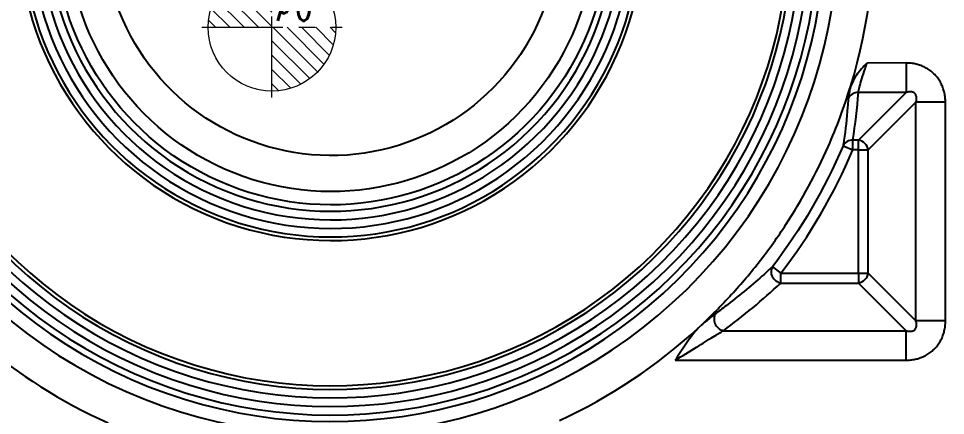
# Model space of a CAD drawing. Header units: millimetres. Extents: x 2595 to 3308, y 1499 to 1823.
# Drawn here: x 2704.09 to 2747.65, y 1610.1 to 1628.77 of the extents above; entities that cross this region are included whole.
import ezdxf
from ezdxf.lldxf.tags import DXFTag

# ---------------------------------------------------------------- set-up
doc = ezdxf.new("R2010")
doc.units = ezdxf.units.MM
doc.linetypes.add('CENTER', pattern=[2, 1.25, -0.25, 0.25, -0.25])
doc.layers.add('5', color=7, linetype='Continuous', true_color=0xffffff)
doc.layers.add('epin', color=13, linetype='Continuous', lineweight=9)
doc.styles.add('TXT05', font='txt.shx', dxfattribs={"width": 0.5, "bigfont": 'gbcbig.shx'})
tags = doc.linetypes.add('DASHED', pattern=[25.72, 12.86, -12.86]).pattern_tags.tags
tags[6:7] = [DXFTag(74, 4), DXFTag(75, 0), DXFTag(340, '0'), DXFTag(46, 0.0), DXFTag(50, 0.0), DXFTag(44, 0.0), DXFTag(45, 0.0)]
tags[4:5] = [DXFTag(74, 4), DXFTag(75, 0), DXFTag(340, '0'), DXFTag(46, 0.0), DXFTag(50, 0.0), DXFTag(44, 0.0), DXFTag(45, 0.0)]

# ---------------------------------------------------------------- blocks, each defined once
blk = doc.blocks.new('epin_ejp_6')
at = {"layer": 'epin'}
h = blk.add_hatch(dxfattribs=at)
h.set_pattern_fill('_ANSI31', color=123, scale=0.15, angle=90, style=0)
h.set_pattern_definition([(135, (-2656.51364, 153.2396), (-0.336759605, -0.336759605), [])])
h.paths.add_polyline_path([(0, 3, 0.414214), (-3, 0), (0, 0)])
h.paths.add_polyline_path([(3, 0), (0, 0), (0, -3, 0.414214)])
at = {"layer": 'epin', "color": 1, "linetype": 'CENTER', "ltscale": 3.048}
for p, q in [((0, -3.3), (0, 3.3)), ((-3.3, 0), (3.3, 0))]:
    blk.add_line(p, q, dxfattribs=at)
at = {"layer": 'epin'}
blk.add_circle((0, 0), 3, dxfattribs=at)
at = {"layer": 'epin', "color": 6, "style": 'TXT05', "width": 0.5}
blk.add_text('%%c6', height=2.1, dxfattribs=at).set_placement((0.12, 0.3))

msp = doc.modelspace()

# ---------------------------------------------------------------- linework, layer by layer
at = {"layer": '5', "color": 7, "linetype": 'Continuous'}
for p, q in [((2745.805, 1626.679), (2743.966, 1626.677)), ((2745.805, 1626.679), (2745.805, 1625.292)), ((2745.805, 1625.292), (2743.561, 1623.049)), ((2745.805, 1625.292), (2743.562, 1625.292)), ((2746.267, 1624.83), (2744.024, 1622.587)), ((2747.653, 1624.83), (2746.267, 1624.83)), ((2746.267, 1614.549), (2746.267, 1624.83)), ((2747.653, 1614.549), (2747.653, 1624.83)), ((2742.841, 1622.783), (2743.302, 1622.587)), ((2743.302, 1622.587), (2743.302, 1623.049)), ((2743.561, 1623.049), (2743.302, 1623.049)), ((2743.561, 1622.587), (2743.561, 1623.049)), ((2743.561, 1622.587), (2743.302, 1622.587)), ((2743.561, 1616.792), (2743.561, 1622.587)), ((2743.561, 1622.587), (2744.024, 1622.587)), ((2744.024, 1616.792), (2744.024, 1622.587)), ((2739.521, 1617.097), (2739.918, 1616.792)), ((2739.918, 1616.792), (2743.561, 1616.792)), ((2739.918, 1616.33), (2739.918, 1616.792)), ((2743.561, 1616.792), (2743.561, 1616.33)), ((2743.561, 1616.792), (2744.024, 1616.792)), ((2746.267, 1614.549), (2744.024, 1616.792)), ((2739.918, 1616.33), (2743.561, 1616.33)), ((2745.805, 1614.087), (2743.561, 1616.33)), ((2747.653, 1614.549), (2746.267, 1614.549)), ((2737.219, 1614.087), (2745.805, 1614.087)), ((2745.805, 1612.7), (2745.805, 1614.087)), ((2734.955, 1612.7), (2745.805, 1612.7))]:
    msp.add_line(p, q, dxfattribs=at)
at = {"layer": '5', "color": 7, "linetype": 'DASHED'}
for radius, end in [(100.626, 234.0354), (100.625, 234.03501)]:
    msp.add_arc((2754.999, 1673.259), radius, 102.90589, end, dxfattribs=at)
at = {"layer": '5', "color": 7, "linetype": 'Continuous'}
for centre, radius, start, end in [((2754.999, 1673.259), 100.6, 102.90589, 234.03401), ((2754.999, 1673.259), 100.123, 102.90589, 234.02644), ((2754.999, 1673.259), 99.119, 102.39547, 234.08239), ((2754.999, 1667.223), 85.99, 192.44405, 257.55596), ((2754.999, 1667.223), 84.657, 193.18178, 256.81814), ((2754.999, 1667.223), 82.318, 194.94026, 255.05974), ((2718.783, 1633.019), 25.522, 342.9995, 25), ((2718.783, 1633.019), 23.828, 180, 25), ((2718.783, 1633.019), 23.204, 180, 25), ((2718.783, 1633.019), 22.9, 180, 25), ((2718.783, 1633.019), 22.498, 180, 25), ((2718.783, 1633.019), 22.094, 180, 25), ((2718.783, 1633.019), 21.692, 180, 25), ((2718.783, 1633.019), 21.524, 180, 25), ((2718.783, 1633.019), 14.692, 180, 25), ((2718.783, 1633.019), 14.524, 180, 25), ((2718.783, 1633.019), 14.122, 180, 25), ((2718.783, 1633.019), 13.718, 180, 25), ((2718.783, 1633.019), 13.316, 180, 25), ((2718.783, 1633.019), 26.645, 322.4829, 336.9512), ((2718.783, 1633.019), 25.522, 213.5979, 245.7517), ((2718.783, 1633.019), 25.522, 294.8818, 312.5258)]:
    msp.add_arc(centre, radius, start, end, dxfattribs=at)
at = {"layer": '5', "color": 7, "linetype": 'Continuous', "extrusion": (0, 0, -1)}
for centre, radius, start, end in [((-2754.999, 1673.259), 99.621, 305.95801, 77.60453), ((-2754.999, 1673.259), 99.091, 305.91463, 77.59545), ((-2754.999, 1667.223), 81.429, 292.17868, 345.05974), ((-2718.783, 1633.019), 13.012, 155, 0), ((-2718.783, 1633.019), 12.388, 155, 360), ((-2718.783, 1633.019), 10.694, 200.3561, 340.6248), ((-2718.783, 1633.019), 26.145, 203.0488, 217.5171), ((-2718.783, 1633.019), 25.515, 222.4774, 227.1044)]:
    msp.add_arc(centre, radius, start, end, dxfattribs=at)
at = {"layer": '5', "color": 7, "linetype": 'Continuous'}
for centre, major_axis, ratio, start_param, end_param in [((2743.562, 1624.83), (-0.502, 0.037), 0.918393, 4.779204, 6.01583), ((2718.783, 1627.213), (0, -25.627), 0.969623, 1.407605, 1.495794), ((2743.302, 1622.587), (-0.497, 0.079), 0.916954, 4.857751, 6.01811), ((2743.561, 1622.587), (0.356, -0.356), 0.854588, 0.863645, 2.277948), ((2739.918, 1616.792), (-0.342, 0.368), 0.845617, 0.197097, 2.309134), ((2743.561, 1616.792), (-0.356, -0.356), 0.854588, 0.863645, 2.277948), ((2718.783, 1640.522), (0, -32.563), 0.969623, 0.623527, 0.733354), ((2737.219, 1614.549), (-0.3, 0.404), 0.811059, 0.179657, 2.400779)]:
    msp.add_ellipse(centre, major_axis=major_axis, ratio=ratio, start_param=start_param, end_param=end_param, dxfattribs=at)
for points, knots in [([(2743.965, 1626.678), (2743.785, 1626.495), (2743.46, 1626.165), (2743.269, 1625.745), (2743.184, 1625.559)], [0, 0, 0, 0, 0.556033, 1, 1, 1, 1]), ([(2743.562, 1625.292), (2743.568, 1625.357), (2743.587, 1625.449), (2743.644, 1625.667), (2743.682, 1625.798), (2743.77, 1626.082), (2743.821, 1626.242), (2743.904, 1626.494), (2743.935, 1626.586), (2743.966, 1626.677)], [0, 0, 0, 0, 0.275487, 0.275487, 0.55255, 0.55255, 0.840175, 0.840175, 1, 1, 1, 1]), ([(2737.602, 1615.789), (2737.602, 1615.789), (2738.071, 1616.302), (2738.968, 1617.366), (2740.582, 1619.629), (2741.812, 1621.916), (2742.723, 1624.128), (2743.033, 1625.081), (2743.188, 1625.557)], [0, 0, 0, 0, 0.000036, 0.183857, 0.367628, 0.734917, 0.867452, 1, 1, 1, 1]), ([(2743.184, 1625.558), (2743.167, 1625.478), (2743.151, 1625.403), (2743.111, 1625.191), (2743.093, 1625.072), (2743.087, 1624.987)], [0, 0, 0, 0, 0.321735, 0.321735, 1, 1, 1, 1]), ([(2743.087, 1624.987), (2743.078, 1624.857), (2743.068, 1624.726), (2743.014, 1624.075), (2742.954, 1623.553), (2742.867, 1622.949), (2742.854, 1622.866), (2742.841, 1622.783)], [0, 0, 0, 0, 0.177339, 0.177339, 0.886789, 0.886789, 1, 1, 1, 1]), ([(2739.521, 1617.097), (2739.391, 1616.977), (2739.26, 1616.857), (2738.592, 1616.261), (2738.026, 1615.789), (2737.242, 1615.183), (2737.056, 1615.043), (2736.866, 1614.903)], [0, 0, 0, 0, 0.160779, 0.160779, 0.804327, 0.804327, 1, 1, 1, 1]), ([(2736.866, 1614.903), (2736.771, 1614.833), (2736.662, 1614.747), (2736.421, 1614.551), (2736.289, 1614.442), (2736.151, 1614.327)], [0, 0, 0, 0, 0.5, 0.5, 1, 1, 1, 1]), ([(2736.035, 1614.21), (2735.842, 1614.007), (2735.676, 1613.78), (2735.339, 1613.293), (2735.171, 1613.03), (2734.987, 1612.749), (2734.975, 1612.73), (2734.96, 1612.708), (2734.957, 1612.704), (2734.955, 1612.7)], [0, 0, 0, 0, 0.452086, 0.452086, 0.9563, 0.9563, 0.992616, 0.992616, 1, 1, 1, 1]), ([(2734.955, 1612.7), (2735.292, 1612.901), (2735.63, 1613.108), (2736.228, 1613.48), (2736.498, 1613.65), (2736.918, 1613.91), (2737.083, 1614.011), (2737.219, 1614.087)], [0, 0, 0, 0, 0.410011, 0.410011, 0.755126, 0.755126, 1, 1, 1, 1])]:
    msp.add_open_spline(points, degree=3, knots=knots, dxfattribs=at)
for points in [[(2747.653, 1624.83), (2747.653, 1624.904), (2747.646, 1625.051), (2747.611, 1625.264), (2747.554, 1625.472), (2747.472, 1625.673), (2747.364, 1625.868), (2747.229, 1626.052), (2747.069, 1626.217), (2746.89, 1626.358), (2746.698, 1626.473), (2746.494, 1626.563), (2746.277, 1626.629), (2746.049, 1626.669), (2745.888, 1626.679), (2745.805, 1626.679)], [(2746.267, 1624.83), (2746.274, 1624.856), (2746.286, 1624.907), (2746.296, 1624.978), (2746.297, 1625.045), (2746.289, 1625.108), (2746.27, 1625.165), (2746.241, 1625.216), (2746.202, 1625.258), (2746.153, 1625.289), (2746.098, 1625.31), (2746.035, 1625.321), (2745.965, 1625.322), (2745.89, 1625.314), (2745.834, 1625.301), (2745.805, 1625.292)], [(2745.805, 1614.087), (2745.831, 1614.079), (2745.881, 1614.067), (2745.953, 1614.057), (2746.02, 1614.057), (2746.082, 1614.065), (2746.14, 1614.083), (2746.191, 1614.112), (2746.233, 1614.152), (2746.264, 1614.2), (2746.285, 1614.256), (2746.296, 1614.318), (2746.297, 1614.388), (2746.288, 1614.464), (2746.275, 1614.52), (2746.267, 1614.549)], [(2745.805, 1612.7), (2745.879, 1612.7), (2746.025, 1612.708), (2746.238, 1612.742), (2746.446, 1612.799), (2746.648, 1612.881), (2746.842, 1612.989), (2747.026, 1613.125), (2747.192, 1613.285), (2747.333, 1613.463), (2747.447, 1613.655), (2747.538, 1613.86), (2747.603, 1614.076), (2747.644, 1614.304), (2747.653, 1614.466), (2747.653, 1614.549)], [(2736.035, 1614.21), (2736.071, 1614.25), (2736.11, 1614.289), (2736.151, 1614.327)]]:
    msp.add_open_spline(points, degree=3, dxfattribs=at)

# ---------------------------------------------------------------- block references
at = {"layer": 'epin'}
msp.add_blockref('epin_ejp_6', (2715.998, 1628.358), dxfattribs=at)

doc.saveas('drawing.dxf')
